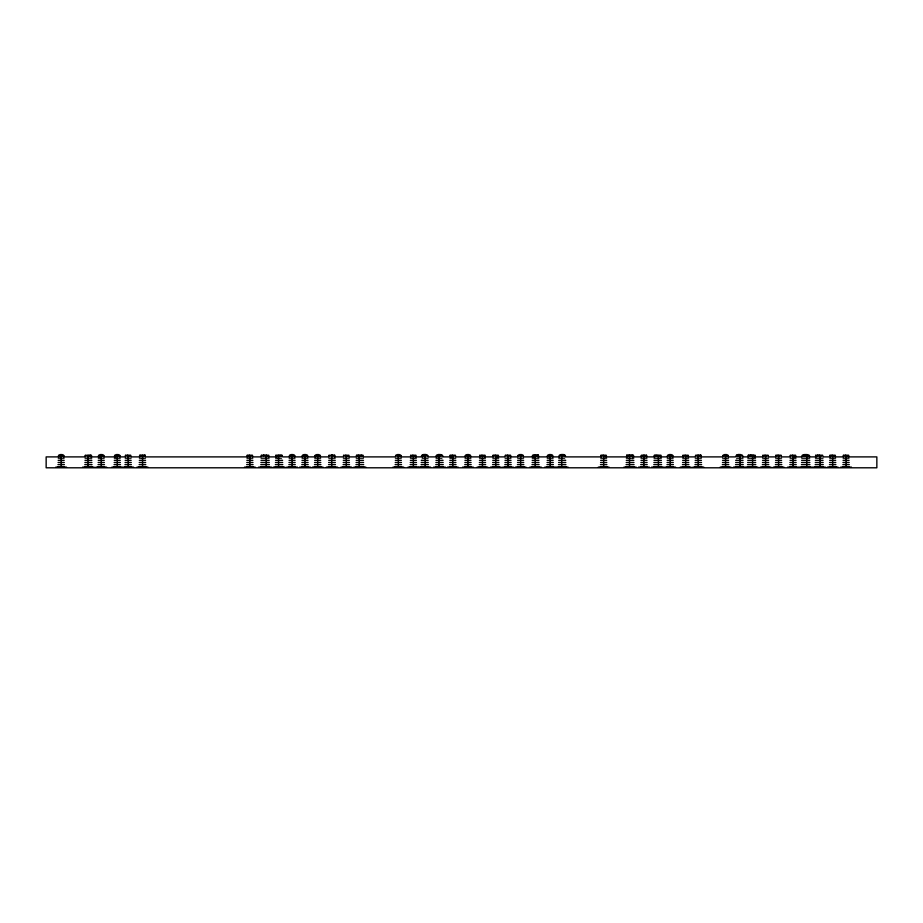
<?xml version="1.0" encoding="UTF-8"?>
<svg xmlns="http://www.w3.org/2000/svg" width="923" height="923" viewBox="0 0 923 923"><rect width="100%" height="100%" fill="white"/><g stroke="black" fill="none" stroke-linecap="round" stroke-linejoin="round"><path stroke-width="1.38" d="M359.785 455.754L358.505 455.408L360.478 455.893M423.611 455.477L425.826 455.408L424.303 456.031M628.621 455.477L630.894 455.881M643.377 455.881L644.692 455.477L643.285 455.362M656.311 455.477L659.091 455.754L657.707 455.477M699.092 455.824L697.626 455.893M738.065 455.477L740.742 455.477L738.758 455.893M739.519 456.031L739.311 455.339M803.979 456.031L804.025 455.351L805.317 455.824M807.452 455.754C804.441 456.643 807.164 454.081 807.429 456.031M817.686 455.477L819.07 455.477M263.678 455.201L263.447 455.893M627.005 455.201L626.532 456.031L633.674 456.031L633.363 455.201L626.809 455.201M626.763 455.351L626.729 456.031M646.504 455.201L641.404 455.201L641.22 456.031M264.693 455.477L263.447 455.339L263.401 456.031M359.866 455.477L361.17 455.477M89.519 455.477L87.212 455.581L88.827 456.031M140.054 455.201L139.777 456.031M357.974 455.201L357.697 456.031M422.653 455.201L422.376 456.031M533.379 455.201L532.825 456.031M655.884 455.201L655.607 456.031M737.015 455.201L736.739 456.031L742.877 456.031C742.969 454.128 735.746 453.758 735.977 456.031L736.473 456.031M737.546 455.201L737.269 456.031M748.461 455.201L747.965 456.031L755.406 456.031L755.083 455.201L748.241 455.201M750.076 455.201L749.799 456.031M817.559 455.201L817.282 456.031M142.004 455.339L143.25 455.477L142.004 455.893M697.557 455.362L698.976 455.339M145.061 455.201L139.823 455.201L139.546 456.031M538.386 455.201L532.698 455.201L532.421 456.031M700.926 455.201L695.677 455.201L695.4 456.031L701.238 456.031L700.684 455.201M628.759 455.339L631.54 455.477M750.191 455.339L751.657 455.477M280.142 455.893L277.869 455.477L280.28 455.477M332.799 455.893L331.057 455.408L332.938 455.477M440.063 455.893L438.31 455.408L440.756 455.477M562.695 455.893L561.022 455.408L563.388 455.477M804.637 455.893L803.945 455.754M63.999 456.031L58.357 456.031C58.172 454.012 64.252 454.001 63.964 456.031M98.426 456.031L104.08 456.031M120.105 456.031L114.452 456.031C114.267 454.012 120.359 454.001 120.059 456.031M139.5 456.031L145.384 456.031L144.83 455.201M294.887 456.031L289.245 456.031C289.061 454.012 295.141 454.001 294.852 456.031M302.179 456.031L307.821 456.031C308.005 454.012 301.913 454.001 302.213 456.031M314.858 456.031L320.512 456.031C320.696 454.012 314.605 454.001 314.905 456.031M395.517 456.031L401.159 456.031M421.476 456.031L427.984 456.031M436.164 456.031L441.805 456.031L441.482 455.201M442.348 456.031L442.878 456.031C442.994 454.139 435.968 453.793 436.198 456.031M465.146 456.031L470.788 456.031C470.972 454.012 464.892 454.001 465.18 456.031M517.791 456.031L523.445 456.031M532.386 456.031L538.709 456.031L538.109 455.201M547.339 456.031L552.992 456.031C553.165 454.012 547.085 454.001 547.385 456.031M564.991 456.031L565.522 456.031C565.626 453.816 558.75 454.07 558.923 456.031L564.518 456.031L564.207 455.201M641.081 456.031L646.827 456.031L646.55 455.247M667.364 456.031L673.005 456.031M722.744 456.031L728.385 456.031M809.586 456.031L801.822 456.031C801.349 454.001 810.163 454.001 809.54 456.031M59.13 456.897L46.15 456.897L46.15 467.799L876.85 467.799L876.85 456.897L848.006 456.897M63.456 456.897L85.089 456.897M90.858 456.897L99.511 456.897M103.838 456.897L115.375 456.897M119.702 456.897L125.47 456.897M131.239 456.897L139.892 456.897M145.661 456.897L248.056 456.897M252.383 456.897L261.036 456.897M268.247 456.897L276.9 456.897M282.669 456.897L289.88 456.897M294.206 456.897L302.859 456.897M307.186 456.897L315.839 456.897M320.166 456.897L328.819 456.897M334.588 456.897L343.241 456.897M349.009 456.897L356.22 456.897M363.431 456.897L395.159 456.897M400.928 456.897L411.023 456.897M415.35 456.897L422.561 456.897M428.33 456.897L436.983 456.897M442.752 456.897L451.405 456.897M455.731 456.897L465.827 456.897M470.153 456.897L480.248 456.897M484.575 456.897L493.228 456.897M497.555 456.897L504.766 456.897M510.534 456.897L517.745 456.897M523.514 456.897L533.609 456.897M537.936 456.897L548.031 456.897M552.358 456.897L559.569 456.897M565.337 456.897L601.392 456.897M605.719 456.897L627.352 456.897M633.12 456.897L641.773 456.897M646.1 456.897L654.753 456.897M660.522 456.897L667.733 456.897M672.059 456.897L683.597 456.897M687.923 456.897L695.134 456.897M700.903 456.897L722.536 456.897M728.305 456.897L735.516 456.897M742.727 456.897L748.495 456.897M754.264 456.897L762.917 456.897M768.686 456.897L775.897 456.897M781.666 456.897L790.319 456.897M794.645 456.897L801.856 456.897M809.067 456.897L816.278 456.897M823.489 456.897L830.7 456.897M835.027 456.897L843.68 456.897M58.253 458.177L64.102 458.177M85.078 458.177L91.746 458.177M98.323 458.177L104.172 458.177M114.348 458.177L120.198 458.177M125.228 458.177L131.078 458.177M139.408 458.177L145.453 458.177M246.949 458.177L252.798 458.177M261.071 458.177L269.101 458.177M275.631 458.177L281.48 458.177M289.141 458.177L294.991 458.177M302.075 458.177L307.924 458.177M314.766 458.177L320.616 458.177M328.807 458.177L335.164 458.177M343.391 458.177L349.24 458.177M356.255 458.177L363.397 458.177M395.413 458.177L401.263 458.177M410.447 458.177L416.296 458.177M422.226 458.177L428.076 458.177M436.06 458.177L441.909 458.177M449.882 458.177L455.731 458.177M465.042 458.177L470.892 458.177M479.533 458.177L485.383 458.177M492.836 458.177L498.685 458.177M505.1 458.177L510.95 458.177M517.699 458.177L523.549 458.177M532.283 458.177L538.813 458.177M547.235 458.177L553.085 458.177M558.773 458.177L564.622 458.177M600.746 458.177L606.596 458.177M626.382 458.177L632.428 458.177M632.636 458.177L633.778 458.177M640.989 458.177L646.931 458.177M654.072 458.177L661.318 458.177M667.26 458.177L673.109 458.177M682.743 458.177L688.593 458.177M695.261 458.177L701.342 458.177M722.64 458.177L728.489 458.177M736.589 458.177L742.969 458.177M747.826 458.177L755.51 458.177M762.652 458.177L768.501 458.177M775.666 458.177L781.516 458.177M790.1 458.177L795.949 458.177M801.718 458.177L809.69 458.177M815.459 458.177L822.993 458.177M829.742 458.177L835.58 458.177M843.149 458.177L848.998 458.177M58.161 460.323L64.206 460.323M84.974 460.323L91.019 460.323M91.273 460.323L91.85 460.323M98.23 460.323L104.276 460.323M114.256 460.323L120.302 460.323M125.136 460.323L131.181 460.323M139.304 460.323L145.557 460.323M246.845 460.323L252.902 460.323M260.978 460.323L269.204 460.323M275.539 460.323L281.584 460.323M282.034 460.323L282.611 460.323M289.049 460.323L295.095 460.323M301.971 460.323L308.017 460.323M314.662 460.323L320.708 460.323M328.703 460.323L335.268 460.323M343.287 460.323L349.332 460.323M356.151 460.323L363.5 460.323M395.309 460.323L401.367 460.323M410.343 460.323L416.4 460.323M421.28 460.323L421.857 460.323M422.134 460.323L428.18 460.323M435.956 460.323L442.002 460.323M442.509 460.323L443.086 460.323M449.778 460.323L455.835 460.323M464.938 460.323L470.995 460.323M479.441 460.323L485.486 460.323M492.744 460.323L498.789 460.323M504.996 460.323L511.042 460.323M517.595 460.323L523.641 460.323M532.179 460.323L538.905 460.323M547.143 460.323L553.189 460.323M558.68 460.323L564.726 460.323M565.141 460.323L565.73 460.323M600.642 460.323L606.688 460.323M626.29 460.323L632.532 460.323M632.716 460.323L633.882 460.323M640.977 460.323L647.023 460.323M653.98 460.323L661.422 460.323M667.156 460.323L673.202 460.323M682.639 460.323L688.685 460.323M695.157 460.323L701.445 460.323M722.536 460.323L728.582 460.323M735.735 460.323L736.312 460.323M736.496 460.323L743.073 460.323M747.722 460.323L755.602 460.323M762.548 460.323L768.594 460.323M775.562 460.323L781.608 460.323M790.007 460.323L796.053 460.323M801.614 460.323L809.783 460.323M815.355 460.323L823.085 460.323M829.639 460.323L835.684 460.323M843.045 460.323L849.091 460.323M58.057 462.469L64.298 462.469M84.87 462.469L91.123 462.469M91.354 462.469L91.942 462.469M98.126 462.469L104.368 462.469M114.152 462.469L120.394 462.469M125.032 462.469L131.285 462.469M139.211 462.469L145.672 462.469M246.753 462.469L252.994 462.469M260.874 462.469L269.308 462.469M275.435 462.469L281.677 462.469M282.115 462.469L282.715 462.469M288.945 462.469L295.187 462.469M301.879 462.469L308.12 462.469M314.558 462.469L320.812 462.469M328.611 462.469L335.361 462.469M343.183 462.469L349.436 462.469M356.047 462.469L363.604 462.469M395.217 462.469L401.459 462.469M410.25 462.469L416.492 462.469M421.176 462.469L421.776 462.469M422.03 462.469L428.284 462.469M435.864 462.469L442.105 462.469M442.59 462.469L443.178 462.469M449.686 462.469L455.927 462.469M464.846 462.469L471.088 462.469M479.337 462.469L485.59 462.469M492.64 462.469L498.893 462.469M504.904 462.469L511.146 462.469M517.503 462.469L523.745 462.469M532.086 462.469L539.009 462.469M547.039 462.469L553.292 462.469M558.577 462.469L564.818 462.469M565.222 462.469L565.822 462.469M600.55 462.469L606.792 462.469M626.186 462.469L633.974 462.469M640.885 462.469L647.127 462.469M653.876 462.469L661.514 462.469M667.064 462.469L673.305 462.469M682.535 462.469L688.789 462.469M695.065 462.469L701.538 462.469M722.444 462.469L728.685 462.469M735.631 462.469L743.165 462.469M747.618 462.469L755.706 462.469M762.444 462.469L768.697 462.469M775.458 462.469L781.712 462.469M789.903 462.469L796.157 462.469M801.522 462.469L809.886 462.469M815.251 462.469L823.189 462.469M829.535 462.469L835.788 462.469M842.941 462.469L849.195 462.469M57.953 464.615L64.402 464.615M84.778 464.615L91.215 464.615M91.435 464.615L92.046 464.615M98.023 464.615L104.472 464.615M114.048 464.615L120.498 464.615M124.94 464.615L131.378 464.615M139.108 464.615L145.776 464.615M246.649 464.615L253.098 464.615M260.771 464.615L269.401 464.615M275.331 464.615L281.78 464.615M282.196 464.615L282.807 464.615M288.841 464.615L295.291 464.615M301.775 464.615L308.224 464.615M314.466 464.615L320.904 464.615M328.507 464.615L335.464 464.615M343.091 464.615L349.54 464.615M355.955 464.615L362.404 464.615M363.085 464.615L363.697 464.615M395.113 464.615L401.563 464.615M410.147 464.615L416.596 464.615M421.073 464.615L421.696 464.615M421.938 464.615L428.376 464.615M435.76 464.615L442.209 464.615M442.671 464.615L443.282 464.615M449.582 464.615L456.031 464.615M464.742 464.615L471.192 464.615M479.245 464.615L485.683 464.615M492.547 464.615L498.985 464.615M504.8 464.615L511.25 464.615M517.399 464.615L523.849 464.615M531.983 464.615L539.101 464.615M546.935 464.615L553.385 464.615M558.473 464.615L564.922 464.615M565.303 464.615L565.926 464.615M600.446 464.615L606.896 464.615M626.082 464.615L634.078 464.615M640.689 464.615L647.231 464.615M653.772 464.615L661.618 464.615M666.96 464.615L673.409 464.615M682.443 464.615L688.881 464.615M694.961 464.615L701.642 464.615M722.34 464.615L728.789 464.615M735.527 464.615L743.269 464.615M747.526 464.615L755.81 464.615M762.352 464.615L768.79 464.615M775.366 464.615L781.816 464.615M789.8 464.615L796.249 464.615M801.418 464.615L809.99 464.615M815.159 464.615L823.281 464.615M829.442 464.615L835.88 464.615M842.849 464.615L849.298 464.615M57.861 466.761L64.506 466.761M84.674 466.761L92.15 466.761M97.93 466.761L104.576 466.761M113.956 466.761L120.601 466.761M124.836 466.761L131.481 466.761M139.004 466.761L145.88 466.761M246.556 466.761L253.202 466.761M260.678 466.761L269.504 466.761M275.239 466.761L282.911 466.761M288.749 466.761L295.395 466.761M301.671 466.761L308.317 466.761M314.362 466.761L321.008 466.761M328.403 466.761L335.568 466.761M342.987 466.761L349.632 466.761M355.851 466.761L363.8 466.761M395.021 466.761L401.667 466.761M410.054 466.761L416.7 466.761M420.98 466.761L428.48 466.761M435.656 466.761L443.386 466.761M449.478 466.761L456.124 466.761M464.638 466.761L471.284 466.761M479.141 466.761L485.786 466.761M492.444 466.761L499.089 466.761M504.696 466.761L511.342 466.761M517.295 466.761L523.941 466.761M531.879 466.761L539.205 466.761M546.843 466.761L553.488 466.761M558.38 466.761L566.018 466.761M600.342 466.761L606.988 466.761M625.99 466.761L634.17 466.761M640.585 466.761L647.323 466.761M653.68 466.761L661.722 466.761M666.856 466.761L673.502 466.761M682.339 466.761L688.985 466.761M694.857 466.761L701.745 466.761M722.236 466.761L728.882 466.761M735.435 466.761L743.373 466.761M747.422 466.761L755.902 466.761M762.248 466.761L768.894 466.761M775.262 466.761L781.908 466.761M789.707 466.761L796.353 466.761M801.314 466.761L810.082 466.761M815.055 466.761L823.385 466.761M829.339 466.761L835.984 466.761M842.745 466.761L849.391 466.761M55.818 467.107L66.537 467.107M82.632 467.107L94.181 467.107M95.888 467.107L106.607 467.107M111.914 467.107L133.523 467.107M136.973 467.107L147.911 467.107M244.514 467.107L255.233 467.107M258.636 467.107L271.547 467.107M273.196 467.107L284.953 467.107M286.707 467.107L297.425 467.107M299.64 467.107L310.359 467.107M312.32 467.107L323.05 467.107M326.373 467.107L337.599 467.107M340.956 467.107L351.675 467.107M353.821 467.107L365.843 467.107M392.979 467.107L403.697 467.107M408.012 467.107L418.73 467.107M418.938 467.107L430.522 467.107M433.625 467.107L445.417 467.107M447.447 467.107L458.166 467.107M462.608 467.107L473.326 467.107M477.099 467.107L487.829 467.107M490.401 467.107L501.131 467.107M502.666 467.107L513.384 467.107M515.265 467.107L525.983 467.107M529.848 467.107L541.247 467.107M544.801 467.107L555.531 467.107M556.338 467.107L568.06 467.107M598.312 467.107L609.03 467.107M623.948 467.107L636.212 467.107M638.554 467.107L649.365 467.107M651.638 467.107L663.752 467.107M664.825 467.107L675.544 467.107M680.297 467.107L691.027 467.107M692.827 467.107L703.776 467.107M720.205 467.107L730.924 467.107M733.393 467.107L757.945 467.107M760.206 467.107L770.936 467.107M773.232 467.107L783.95 467.107M787.665 467.107L798.383 467.107M799.283 467.107L812.125 467.107M813.013 467.107L825.427 467.107M827.296 467.107L838.026 467.107M840.715 467.107L851.433 467.107M632.774 455.201L633.051 456.031M537.705 455.201L537.982 456.031M361.678 455.201L361.954 456.031M334.23 455.201L334.507 456.031M281.065 455.201L281.342 456.031M266.505 455.201C266.978 457.197 264.324 454.07 266.782 456.031M90.5 455.201L90.777 456.031M753.387 455.247L753.526 456.031M700.822 455.247L700.961 456.031M631.943 455.247L632.29 456.031M538.236 455.247L538.386 456.031M144.969 455.247L145.107 456.031M846.068 455.893L846.068 467.107M832.661 455.893L832.661 467.107M820.062 455.893L820.062 467.107M806.76 455.893L806.76 467.107M793.03 455.893L793.03 467.107M778.585 455.893L778.585 467.107M765.571 455.893L765.571 467.107M752.58 455.893L752.58 467.107M740.05 455.893L740.05 467.107M728.339 456.031C728.674 454.001 722.455 454.001 722.778 456.031M725.559 455.893L725.559 467.107M698.18 455.893L698.18 467.107M685.662 455.893L685.662 467.107M672.959 456.031C673.294 454.001 667.075 454.001 667.398 456.031M670.179 455.893L670.179 467.107M658.399 455.893L658.399 467.107M643.908 456.031L643.908 466.761M629.509 455.201L629.509 467.107M603.665 455.893L603.665 467.107M561.703 455.893L561.703 467.107M550.166 455.893L550.166 467.107M535.882 455.201L535.882 456.031M535.202 455.201L535.202 467.107M523.399 456.031C523.733 454.001 517.515 454.001 517.838 456.031M520.618 455.893L520.618 467.107M508.019 455.893L508.019 467.107M495.766 455.893L495.766 467.107M482.464 455.893L482.464 467.107M467.961 455.893L467.961 467.107M452.801 455.893L452.801 467.107M438.979 455.893L438.979 467.107M427.937 456.031C428.214 453.897 421.234 453.897 421.523 456.031M425.157 455.893L425.157 467.107M413.377 455.893L413.377 467.107M401.124 456.031C401.447 454.001 395.229 454.001 395.552 456.031M398.344 455.893L398.344 467.107M359.174 455.893L359.174 467.107M346.31 455.893L346.31 467.107M332.245 455.201L332.245 456.031M331.726 455.201L331.726 467.107M317.685 455.893L317.685 467.107M304.994 455.893L304.994 467.107M292.072 455.893L292.072 467.107M278.561 455.893L278.561 467.107M266.182 455.893L266.182 467.107M249.879 455.893L249.879 467.107M142.557 455.893L142.557 467.107M128.159 455.893L128.159 467.107M117.279 455.893L117.279 467.107M104.034 456.031C104.357 454.001 98.138 454.001 98.473 456.031M101.253 455.893L101.253 467.107M87.997 455.893L87.997 467.107M61.183 455.893L61.183 467.107M60.503 455.408L61.853 455.824L60.503 455.408M100.572 455.408L101.922 455.824L100.572 455.408M116.598 455.408L117.948 455.824L116.598 455.408M127.478 455.408L128.828 455.824L127.478 455.408M249.198 455.408L250.548 455.824L249.198 455.408M291.391 455.408L292.741 455.824L291.391 455.408M304.325 455.408L305.675 455.824L304.325 455.408M317.016 455.408L318.366 455.824L317.016 455.408M345.64 455.408L346.99 455.824L345.64 455.408M397.663 455.408L399.013 455.824L397.663 455.408M412.696 455.408L414.046 455.824L412.696 455.408M452.132 455.408L453.481 455.824L452.132 455.408M467.292 455.408L468.642 455.824L467.292 455.408M481.783 455.408L483.133 455.824L481.783 455.408M495.086 455.408L496.436 455.824L495.086 455.408M507.35 455.408L508.7 455.824L507.35 455.408M519.949 455.408L521.299 455.824L519.949 455.408M534.532 455.408L536.817 455.581L534.532 455.408M549.485 455.408L550.835 455.824L549.485 455.408M602.996 455.408L604.346 455.824L602.996 455.408M669.51 455.408L670.859 455.824L669.51 455.408M684.993 455.408L686.343 455.824L684.993 455.408M724.89 455.408L726.239 455.824L724.89 455.408M751.91 455.408L753.26 455.824L751.91 455.408M764.902 455.408L766.252 455.824L764.902 455.408M777.916 455.408L779.266 455.824L777.916 455.408M792.349 455.408L793.699 455.824L792.349 455.408M819.393 455.408L820.743 455.824L819.393 455.408M831.992 455.408L833.331 455.824L831.992 455.408M845.399 455.408L846.749 455.824L845.399 455.408M85.262 455.351L85.216 456.031L91.642 456.031L91.331 455.201L85.262 455.351M125.424 455.351L125.378 456.031L130.985 456.031L130.662 455.201L125.516 455.247M247.133 455.351L247.087 456.031L252.694 456.031L252.383 455.201L247.237 455.247M261.267 455.351L261.221 456.031L269.008 456.031L268.685 455.201L261.359 455.247M275.815 455.351L275.781 456.031L282.415 456.031L282.092 455.201L275.919 455.247M328.992 455.351L328.946 456.031L335.061 456.031L334.749 455.201L328.992 455.351M343.575 455.351L343.529 456.031L349.136 456.031L348.813 455.201L343.575 455.351M356.44 455.351L356.393 456.031L363.304 456.031L362.981 455.201L356.543 455.247M410.631 455.351L410.585 456.031L416.192 456.031L415.881 455.201L410.631 455.351M450.066 455.351L450.02 456.031L455.627 456.031L455.316 455.201L450.17 455.247M479.729 455.351L479.683 456.031L485.29 456.031L484.967 455.201L479.729 455.351M493.032 455.351L492.986 456.031L498.593 456.031L498.27 455.201L493.124 455.247M505.285 455.351L505.239 456.031L510.846 456.031L510.523 455.201L505.389 455.247M600.931 455.351L600.885 456.031L606.492 456.031L606.169 455.201L601.035 455.247M654.269 455.351L654.222 456.031L661.214 456.031L660.903 455.201L654.361 455.247M682.928 455.351L682.882 456.031L688.489 456.031L688.166 455.201L682.928 455.351M762.836 455.351L762.79 456.031L768.398 456.031L768.074 455.201L762.836 455.351M775.851 455.351L775.805 456.031L781.412 456.031L781.089 455.201L775.955 455.247M790.296 455.351L790.25 456.031L795.857 456.031L795.534 455.201L790.296 455.351M815.644 455.351L815.597 456.031L822.889 456.031L822.566 455.201L815.736 455.247M829.927 455.351L829.881 456.031L835.488 456.031L835.165 455.201L830.019 455.247M843.334 455.351L843.287 456.031L848.895 456.031L848.572 455.201L843.437 455.247"/></g></svg>
